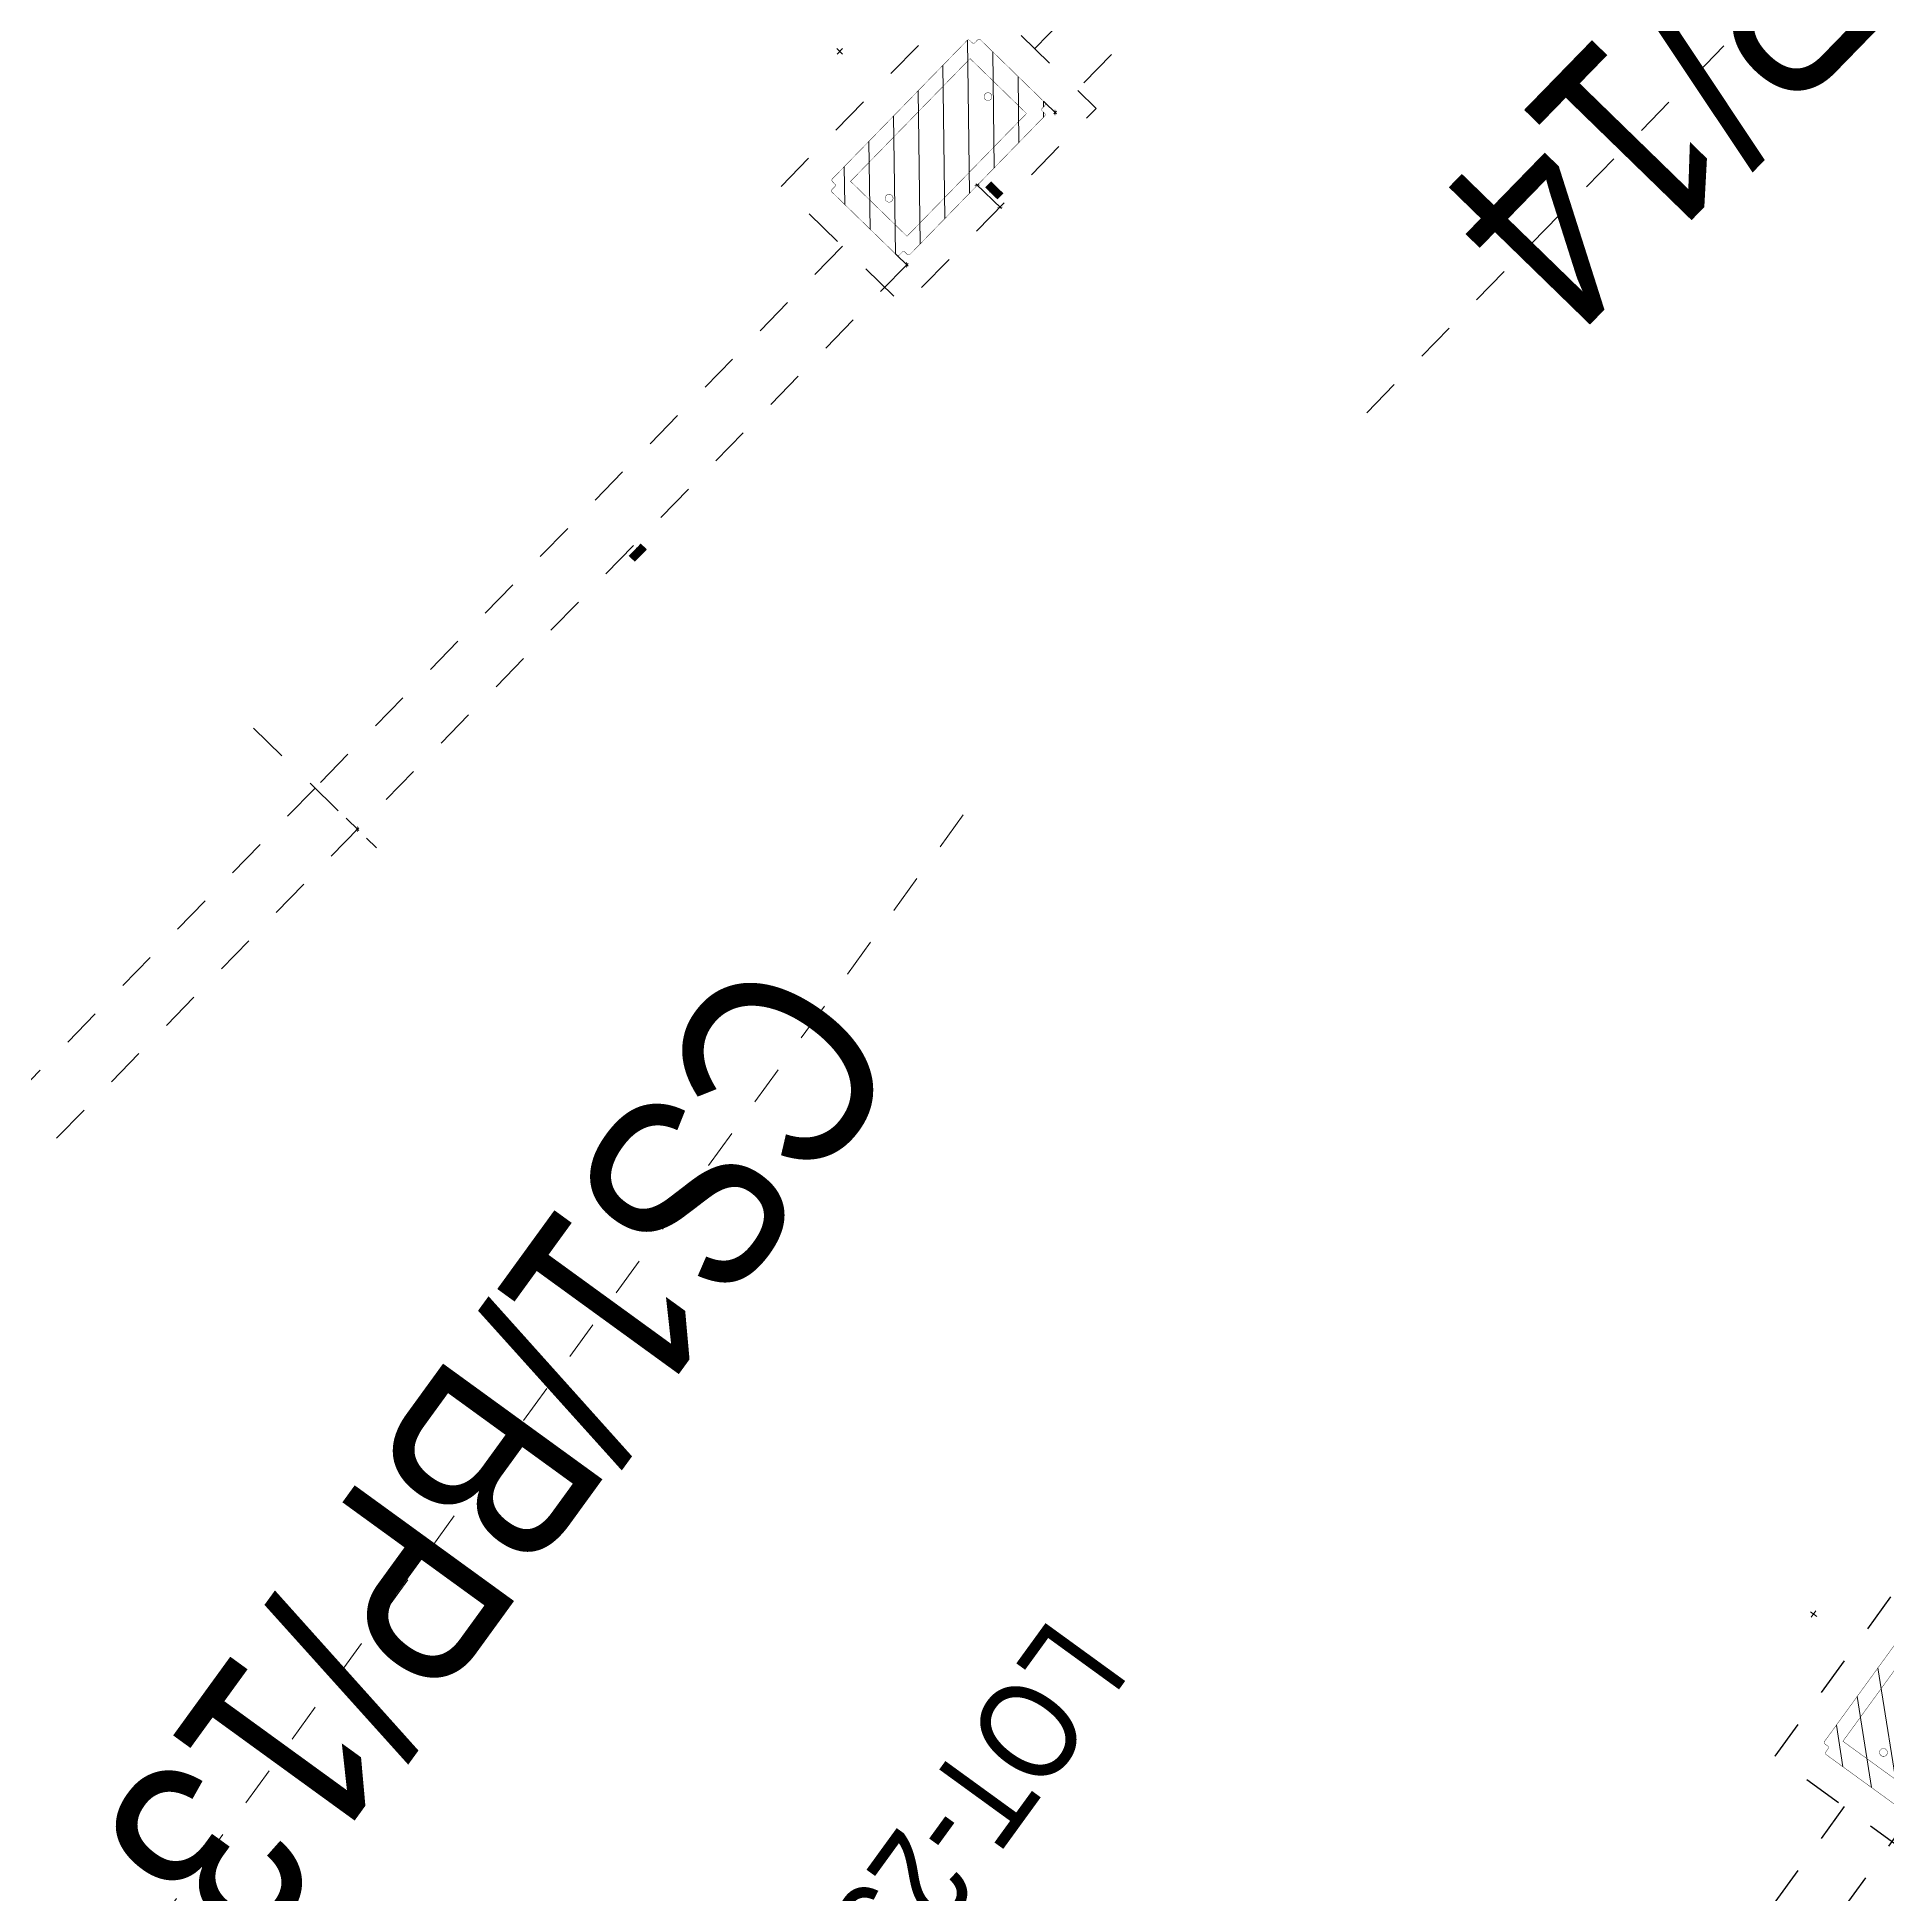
# Model space of a CAD drawing. Extents: x 218857 to 219044, y 632203 to 632441.
# Drawn here: x 218911.315 to 218916.014, y 632271.189 to 632275.906 of the extents above; entities that cross this region are included whole.
import ezdxf
from ezdxf.enums import TextEntityAlignment as Align

# ---------------------------------------------------------------- set-up
doc = ezdxf.new("R2010")
doc.units = 0
doc.header["$MEASUREMENT"] = 0
doc.linetypes.add('ACAD_ISO03W100', pattern=[30, 12, -18])
doc.linetypes.add('TRAZOS', pattern=[19.049999999999997, 12.7, -6.35])
doc.layers.get('0').update_dxf_attribs({"color": 4})
doc.layers.get('Defpoints').update_dxf_attribs({"color": 3, "lineweight": 30})
doc.layers.add('PC_T7200_002_SG-GRAL-HIDDEN DATA', color=150, linetype='TRAZOS', true_color=0x007fff, plot=False)
doc.layers.add('PC_T7200_536_SG-LOT 25-BEACON BTZP-5252 PASIVAS', color=7, linetype='Continuous', true_color=0x0000fa)
doc.styles.add('ARIAL NARROW', font='ARIALN.TTF')
doc.styles.get("Standard").update_dxf_attribs({"font": 'arial.ttf'})
doc.dimstyles.new('1-10', dxfattribs={"dimscale": 10, "dimtxt": 0.0018, "dimasz": 0.001, "dimexe": 0.0005, "dimexo": 0.0005, "dimgap": 0.0008, "dimtad": 1, "dimzin": 1, "dimtxsty": 'ARIAL NARROW', "dimblk": 'ARCHTICK', "dimcen": 0.0015, "dimdle": 0.0005, "dimclrd": 256, "dimclre": 256, "dimclrt": 256, "dimazin": 0, "dimtfac": 1, "dimtmove": 0, "dimatfit": 3, "dimfxl": 0.004, "dimfxlon": 1, "dimtfill": 2, "dimtfillclr": 255, "dimlwd": -1, "dimlwe": -1, "dimarcsym": 0})

# ---------------------------------------------------------------- blocks, each defined once
blk = doc.blocks.new('_ArchTick')
at = {"color": 0, "linetype": 'ByBlock', "const_width": 0.15}
blk.add_lwpolyline([(-0.5, -0.5), (0.5, 0.5)], dxfattribs=at)
blk = doc.blocks.new('*D24')
at = {"layer": 'Defpoints', "color": 0, "linetype": 'TRAZOS', "ltscale": 0.005, "transparency": 16777216}
for p in [(-0.269999999999925, 0.15), (-2.269999999999982, 0), (-0.269999999999925, 0)]:
    blk.add_point(p, dxfattribs=at)
at = {"layer": 'PC_T7200_002_SG-GRAL-HIDDEN DATA', "ltscale": 0.005, "transparency": 16777216}
for p, q in [((-2.274999999999982, 0.15), (-0.264999999999925, 0.15)), ((-2.269999999999982, 0.11), (-2.269999999999982, 0.155)), ((-0.269999999999925, 0.11), (-0.269999999999925, 0.155))]:
    blk.add_line(p, q, dxfattribs=at)
at = {"layer": 'PC_T7200_002_SG-GRAL-HIDDEN DATA', "linetype": 'TRAZOS', "ltscale": 0.005, "transparency": 16777216, "xscale": 0.01, "yscale": 0.01, "zscale": 0.01, "rotation": 180}
blk.add_blockref('_ArchTick', (-2.269999999999982, 0.15), dxfattribs=at)
at = {"layer": 'PC_T7200_002_SG-GRAL-HIDDEN DATA', "linetype": 'TRAZOS', "ltscale": 0.005, "transparency": 16777216, "xscale": 0.01, "yscale": 0.01, "zscale": 0.01}
blk.add_blockref('_ArchTick', (-0.269999999999925, 0.15), dxfattribs=at)
at = {"layer": 'PC_T7200_002_SG-GRAL-HIDDEN DATA', "linetype": 'TRAZOS', "ltscale": 0.005, "transparency": 16777216, "insert": (-1.269999999999953, 0.1688171896316507), "char_height": 0.018, "attachment_point": 5, "style": 'ARIAL NARROW', "bg_fill": 1, "box_fill_scale": 1.1, "bg_fill_color": 255, "bg_fill_transparency": 0}
blk.add_mtext('2,00', dxfattribs=at)
blk = doc.blocks.new('*D25')
at = {"layer": 'Defpoints', "color": 0, "linetype": 'TRAZOS', "ltscale": 0.005, "transparency": 16777216}
for p in [(2.269999999999982, 0.15), (0.2700000000000387, 0), (2.269999999999982, 0)]:
    blk.add_point(p, dxfattribs=at)
at = {"layer": 'PC_T7200_002_SG-GRAL-HIDDEN DATA', "ltscale": 0.005, "transparency": 16777216}
for p, q in [((0.2650000000000386, 0.15), (2.274999999999982, 0.15)), ((0.2700000000000387, 0.11), (0.2700000000000387, 0.155)), ((2.269999999999982, 0.11), (2.269999999999982, 0.155))]:
    blk.add_line(p, q, dxfattribs=at)
at = {"layer": 'PC_T7200_002_SG-GRAL-HIDDEN DATA', "linetype": 'TRAZOS', "ltscale": 0.005, "transparency": 16777216, "xscale": 0.01, "yscale": 0.01, "zscale": 0.01, "rotation": 180}
blk.add_blockref('_ArchTick', (0.2700000000000387, 0.15), dxfattribs=at)
at = {"layer": 'PC_T7200_002_SG-GRAL-HIDDEN DATA', "linetype": 'TRAZOS', "ltscale": 0.005, "transparency": 16777216, "xscale": 0.01, "yscale": 0.01, "zscale": 0.01}
blk.add_blockref('_ArchTick', (2.269999999999982, 0.15), dxfattribs=at)
at = {"layer": 'PC_T7200_002_SG-GRAL-HIDDEN DATA', "linetype": 'TRAZOS', "ltscale": 0.005, "transparency": 16777216, "insert": (1.27000000000001, 0.1688171896316507), "char_height": 0.018, "attachment_point": 5, "style": 'ARIAL NARROW', "bg_fill": 1, "box_fill_scale": 1.1, "bg_fill_color": 255, "bg_fill_transparency": 0}
blk.add_mtext('2,00', dxfattribs=at)
blk = doc.blocks.new('*D23')
at = {"layer": 'Defpoints', "color": 0, "linetype": 'TRAZOS', "ltscale": 0.005, "transparency": 16777216}
for p in [(6.269999999999982, 0.15), (2.269999999999982, 0), (6.269999999999982, 0)]:
    blk.add_point(p, dxfattribs=at)
at = {"layer": 'PC_T7200_002_SG-GRAL-HIDDEN DATA', "ltscale": 0.005, "transparency": 16777216}
for p, q in [((2.264999999999982, 0.15), (6.274999999999982, 0.15)), ((2.269999999999982, 0.11), (2.269999999999982, 0.155)), ((6.269999999999982, 0.11), (6.269999999999982, 0.155))]:
    blk.add_line(p, q, dxfattribs=at)
at = {"layer": 'PC_T7200_002_SG-GRAL-HIDDEN DATA', "linetype": 'TRAZOS', "ltscale": 0.005, "transparency": 16777216, "xscale": 0.01, "yscale": 0.01, "zscale": 0.01, "rotation": 180}
blk.add_blockref('_ArchTick', (2.269999999999982, 0.15), dxfattribs=at)
at = {"layer": 'PC_T7200_002_SG-GRAL-HIDDEN DATA', "linetype": 'TRAZOS', "ltscale": 0.005, "transparency": 16777216, "xscale": 0.01, "yscale": 0.01, "zscale": 0.01}
blk.add_blockref('_ArchTick', (6.269999999999982, 0.15), dxfattribs=at)
at = {"layer": 'PC_T7200_002_SG-GRAL-HIDDEN DATA', "linetype": 'TRAZOS', "ltscale": 0.005, "transparency": 16777216, "insert": (4.269999999999982, 0.1688171896316507), "char_height": 0.018, "attachment_point": 5, "style": 'ARIAL NARROW', "bg_fill": 1, "box_fill_scale": 1.1, "bg_fill_color": 255, "bg_fill_transparency": 0}
blk.add_mtext('4,00', dxfattribs=at)
blk = doc.blocks.new('*D26')
at = {"layer": 'Defpoints', "color": 0, "linetype": 'TRAZOS', "ltscale": 0.005, "transparency": 16777216}
for p in [(2.842170943040402e-14, 0.2175000000000012), (2.842170943040405e-14, 0.2175000000000012), (5.684341886080804e-14, 0.1375000000000029)]:
    blk.add_point(p, dxfattribs=at)
at = {"layer": 'PC_T7200_002_SG-GRAL-HIDDEN DATA', "ltscale": 0.005, "transparency": 16777216}
for p, q in [((2.842198698616017e-14, 0.2175000000000012), (-0.004999999999971579, 0.2175000000000012)), ((2.844058322182267e-14, 0.1325000000000029), (2.842059920737942e-14, 0.2225000000000013)), ((2.843888319281618e-14, 0.1375000000000029), (-0.004999999999971562, 0.1375000000000029))]:
    blk.add_line(p, q, dxfattribs=at)
at = {"layer": 'PC_T7200_002_SG-GRAL-HIDDEN DATA', "linetype": 'TRAZOS', "ltscale": 0.005, "transparency": 16777216, "xscale": 0.01, "yscale": 0.01, "zscale": 0.01}
for p, rotation in [((2.842170943040405e-14, 0.2175000000000012), 90), ((2.843947299879804e-14, 0.1375000000000029), 270)]:
    blk.add_blockref('_ArchTick', p, dxfattribs=dict(at, rotation=rotation))
at = {"layer": 'PC_T7200_002_SG-GRAL-HIDDEN DATA', "linetype": 'TRAZOS', "ltscale": 0.005, "transparency": 16777216, "insert": (-0.01881718963162227, 0.177500000000002), "char_height": 0.018, "attachment_point": 5, "rotation": 90, "style": 'ARIAL NARROW', "bg_fill": 1, "box_fill_scale": 1.1, "bg_fill_color": 255, "bg_fill_transparency": 0}
blk.add_mtext('0,08', dxfattribs=at)
blk = doc.blocks.new('PC_T7200_(CAFS)_BP')
at = {"lineweight": 0}
h = blk.add_hatch(dxfattribs=at)
h.set_pattern_fill('ANSI31', color=0, scale=0.02)
h.set_pattern_definition([(45, (0, 0), (-0.04490128060534577, 0.04490128060534577), [])])
edge = h.paths.add_edge_path()
edge.add_arc((-0.2649999999999295, -0.1142502806666386), 0.004999999999995453, 180, 270)
edge.add_line((-0.2649999999999295, -0.119250280666634), (-0.2549999999999386, -0.119250280666634))
edge.add_arc((-0.2549999999999386, -0.1242502806666295), 0.004999999999995453, 0, 90, ccw=False)
edge.add_line((-0.2499999999999432, -0.1242502806666295), (-0.2499999999999432, -0.1324999999999932))
edge.add_arc((-0.2449999999999406, -0.1325000000000003), 0.00500000000000253, 179.9999999999183, 269.9999999999189)
edge.add_line((-0.2449999999999477, -0.1375000000000028), (0.2450000000000614, -0.1375000000000028))
edge.add_arc((0.2450000000000543, -0.1325000000000003), 0.00500000000000253, 270.0000000000811, 360.0000000000817)
edge.add_line((0.2500000000000568, -0.1324999999999932), (0.2500000000000568, -0.1242502806666295))
edge.add_arc((0.2550000000000523, -0.1242502806666295), 0.004999999999995453, 90, 180, ccw=False)
edge.add_line((0.2550000000000523, -0.119250280666634), (0.2650000000000432, -0.119250280666634))
edge.add_arc((0.2650000000000432, -0.1142502806666386), 0.004999999999995453, 270, 360)
edge.add_line((0.2700000000000387, -0.1142502806666386), (0.2700000000000387, 0.1142502806666386))
edge.add_arc((0.2650000000000432, 0.1142502806666386), 0.004999999999995453, 0, 90)
edge.add_line((0.2650000000000432, 0.119250280666634), (0.2550000000000523, 0.119250280666634))
edge.add_arc((0.2550000000000594, 0.1242502806666366), 0.005000000000002558, 179.9999999999186, 269.9999999999186, ccw=False)
edge.add_line((0.2500000000000568, 0.1242502806666437), (0.2500000000000568, 0.1325000000000074))
edge.add_arc((0.2450000000000614, 0.1325000000000074), 0.004999999999995425, 359.9999999999997, 450.0000000000003)
edge.add_line((0.2450000000000614, 0.1375000000000028), (-0.2449999999999477, 0.1375000000000028))
edge.add_arc((-0.2449999999999477, 0.1325000000000074), 0.004999999999995425, 89.99999999999967, 180.0000000000003)
edge.add_line((-0.2499999999999432, 0.1325000000000074), (-0.2499999999999432, 0.1242502806666437))
edge.add_arc((-0.2549999999999457, 0.1242502806666366), 0.005000000000002558, -89.99999999991849, 8.139977580867708e-11, ccw=False)
edge.add_line((-0.2549999999999386, 0.119250280666634), (-0.2649999999999295, 0.119250280666634))
edge.add_arc((-0.2649999999999295, 0.1142502806666386), 0.004999999999995453, 90, 180)
edge.add_line((-0.269999999999925, 0.1142502806666386), (-0.269999999999925, -0.1142502806666386))
at = {"color": 0, "const_width": 0.001, "flags": 128}
for points in [[(-0.269999999999925, -0.1142502806666386, 0.4142135623730955), (-0.2649999999999295, -0.119250280666634), (-0.2549999999999386, -0.119250280666634, -0.4142135623730955), (-0.2499999999999432, -0.1242502806666295), (-0.2499999999999432, -0.1324999999999932, 0.4142135623730972), (-0.2449999999999477, -0.1375000000000028), (0.2450000000000614, -0.1375000000000028, 0.4142135623730972), (0.2500000000000568, -0.1324999999999932), (0.2500000000000568, -0.1242502806666295, -0.4142135623730955), (0.2550000000000523, -0.119250280666634), (0.2650000000000432, -0.119250280666634, 0.4142135623730955), (0.2700000000000387, -0.1142502806666386), (0.2700000000000387, 0.1142502806666386, 0.4142135623730955), (0.2650000000000432, 0.119250280666634), (0.2550000000000523, 0.119250280666634, -0.4142135623730955), (0.2500000000000568, 0.1242502806666437), (0.2500000000000568, 0.1325000000000074, 0.4142135623730972), (0.2450000000000614, 0.1375000000000028), (-0.2449999999999477, 0.1375000000000028, 0.4142135623730972), (-0.2499999999999432, 0.1325000000000074), (-0.2499999999999432, 0.1242502806666437, -0.4142135623730955), (-0.2549999999999386, 0.119250280666634), (-0.2649999999999295, 0.119250280666634, 0.4142135623730955), (-0.269999999999925, 0.1142502806666386)], [(-0.1899999999999409, 0, 1), (-0.1699999999999591, 0, 1)], [(0.1700000000000728, 0, 1), (0.1900000000000546, 0, 1)]]:
    blk.add_lwpolyline(points, format="xyb", close=True, dxfattribs=at)
blk.add_lwpolyline([(-0.2175499999999602, 0.1000000000000085), (0.2175500000000739, 0.1000000000000085), (0.2175500000000739, -0.09999999999999432), (-0.2175499999999602, -0.09999999999999432)], close=True, dxfattribs=at)
at = {"layer": 'PC_T7200_002_SG-GRAL-HIDDEN DATA', "linetype": 'TRAZOS', "ltscale": 0.005, "flags": 128}
blk.add_lwpolyline([(-0.3499999999999659, -0.2175000000000011), (0.3500000000000227, -0.2175000000000011), (0.3500000000000227, 0.2175000000000011), (-0.3499999999999659, 0.2175000000000011)], close=True, dxfattribs=at)
at = {"layer": 'PC_T7200_002_SG-GRAL-HIDDEN DATA', "linetype": 'TRAZOS', "ltscale": 0.005}
for points in [[(2.269999999999982, -0.2175000000000011), (2.269999999999982, 0.2175000000000011)], [(-0.3499999999999659, 0), (-2.269999999999982, 0), (-6.269999999999982, 0)], [(0.3499999999999659, 0), (2.269999999999982, 0), (6.269999999999982, 0)]]:
    blk.add_lwpolyline(points, dxfattribs=at)
dim = blk.add_linear_dim(base=(2.842170943040405e-14, 0.2175000000000012), p1=(5.684341886080801e-14, 0.1375000000000028), p2=(2.842170943040401e-14, 0.2175000000000011), angle=90, dimstyle='1-10', dxfattribs=at)
dim.commit()
dim.dimension.update_dxf_attribs({"geometry": '*D26', "text_midpoint": (-0.01881718963162227, 0.177500000000002)})
for base, p1, p2, picture, middle in [((-0.269999999999925, 0.15), (-2.269999999999982, 0), (-0.269999999999925, 0), '*D24', (-1.269999999999953, 0.1688171896316507)), ((2.269999999999982, 0.15), (0.2700000000000387, 0), (2.269999999999982, 0), '*D25', (1.27000000000001, 0.1688171896316507)), ((6.269999999999982, 0.15), (2.269999999999982, 0), (6.269999999999982, 0), '*D23', (4.269999999999982, 0.1688171896316507))]:
    dim = blk.add_linear_dim(base=base, p1=p1, p2=p2, dimstyle='1-10', dxfattribs=at)
    dim.commit()
    dim.dimension.update_dxf_attribs({"geometry": picture, "text_midpoint": middle})
blk = doc.blocks.new('*U165')
at = {"layer": 'PC_T7200_002_SG-GRAL-HIDDEN DATA', "linetype": 'TRAZOS', "lineweight": 13, "ltscale": 0.005}
blk.add_line((-0.373826833686433, -3.289657019571514), (3.626173166313567, -3.289657019571514), dxfattribs=at)
at = {"layer": 'PC_T7200_002_SG-GRAL-HIDDEN DATA', "linetype": 'ACAD_ISO03W100', "lineweight": 13, "ltscale": 0.005}
for points in [[(-0.009999999999999787, -0.3500000000000227), (0.009999999999999787, -0.3500000000000227)], [(0, -0.3400000000000318), (0, -0.3600000000000136)]]:
    blk.add_lwpolyline(points, dxfattribs=at)
at = {"color": 0, "lineweight": 13}
blk.add_blockref('PC_T7200_(CAFS)_BP', (0, 0), dxfattribs=at)
at = {"lineweight": 13, "style": 'ARIAL NARROW'}
for tag, flags, p in [('AT023', 9, (1.62621679954464, -0.1896570195715155)), ('AT008', 9, (1.62621679954464, -0.5896570195715154)), ('AT004', 9, (1.62621679954464, -0.9896570195715158)), ('AT000', 8, (1.62621679954464, -1.389657019571515)), ('AT003', 8, (1.62621679954464, -1.789657019571515)), ('GIS01', 9, (1.626173166313567, -3.989657019571514)), ('GIS02', 9, (1.626173166313567, -4.389657019571514)), ('GIS03', 9, (1.626173166313567, -4.789657019571514)), ('GIS04', 9, (1.626173166313567, -5.189657019571514)), ('GIS05', 9, (1.626173166313567, -5.589657019571514)), ('GIS06', 9, (1.626173166313567, -5.989657019571514)), ('GIS07', 9, (1.626173166313567, -6.389657019571514)), ('GIS08', 9, (1.626173166313567, -6.789657019571514)), ('GIS09', 9, (1.626173166313567, -7.189657019571515)), ('GIS10', 9, (1.626173166313567, -7.589657019571515))]:
    blk.add_attdef(tag, text='', height=0.25, dxfattribs=dict(at, flags=flags)).set_placement(p, align=Align.MIDDLE_CENTER)
at = {"lineweight": 13, "flags": 104}
for tag, p in [('X=INSERTIONPOINT', (1.62621679954464, -2.189657019571515)), ('Y=INSERTIONPOINT', (1.626173166313567, -2.589657019571515))]:
    blk.add_attdef(tag, text='', height=0.25, dxfattribs=at).set_placement(p, align=Align.MIDDLE_CENTER)
at = {"lineweight": 13, "style": 'ARIAL NARROW', "flags": 8}
blk.add_attdef('AT001', text='', height=0.4999999999999981, rotation=359.9999999949974, dxfattribs=at).set_placement((1.626173165615075, -3.289657019804345), align=Align.MIDDLE_CENTER)
at = {"lineweight": 13, "style": 'ARIAL NARROW', "flags": 9}
for tag, p in [('AT006', (4.626173166313567, -3.289657019571514)), ('AT005', (7.626173166313567, -3.289657019571514))]:
    blk.add_attdef(tag, text='', height=0.25, dxfattribs=at).set_placement(p, align=Align.MIDDLE_LEFT)
blk.add_attdef('AT007', text='', height=0.25, rotation=314.9999999999999, dxfattribs=at).set_placement((10.41456151396189, -3.289657019571514), align=Align.MIDDLE_LEFT)
blk = doc.blocks.new('*U168')
at = {"layer": 'PC_T7200_002_SG-GRAL-HIDDEN DATA', "linetype": 'TRAZOS', "lineweight": 13, "ltscale": 0.005}
blk.add_line((-4.175461912777424, 1.249033269078368), (-0.1754619127774237, 1.249033269078368), dxfattribs=at)
at = {"layer": 'PC_T7200_002_SG-GRAL-HIDDEN DATA', "linetype": 'ACAD_ISO03W100', "lineweight": 13, "ltscale": 0.005}
for points in [[(-0.009999999999999787, -0.3500000000000227), (0.009999999999999787, -0.3500000000000227)], [(0, -0.3400000000000318), (0, -0.3600000000000136)]]:
    blk.add_lwpolyline(points, dxfattribs=at)
at = {"color": 0, "lineweight": 13}
blk.add_blockref('PC_T7200_(CAFS)_BP', (0, 0), dxfattribs=at)
at = {"lineweight": 13, "style": 'ARIAL NARROW'}
for tag, flags, p in [('AT023', 9, (-2.175418279546351, 4.349033269078367)), ('AT008', 9, (-2.175418279546351, 3.949033269078367)), ('AT004', 9, (-2.175418279546351, 3.549033269078367)), ('AT000', 8, (-2.175418279546351, 3.149033269078367)), ('AT003', 8, (-2.175418279546351, 2.749033269078367)), ('GIS01', 9, (-2.175461912777424, 0.5490332690783684)), ('GIS02', 9, (-2.175461912777424, 0.1490332690783684)), ('GIS03', 9, (-2.175461912777424, -0.2509667309216315)), ('GIS04', 9, (-2.175461912777424, -0.6509667309216314)), ('GIS05', 9, (-2.175461912777424, -1.050966730921632)), ('GIS06', 9, (-2.175461912777424, -1.450966730921631)), ('GIS07', 9, (-2.175461912777424, -1.850966730921632)), ('GIS08', 9, (-2.175461912777424, -2.250966730921631)), ('GIS09', 9, (-2.175461912777424, -2.650966730921632)), ('GIS10', 9, (-2.175461912777424, -3.050966730921632))]:
    blk.add_attdef(tag, text='', height=0.25, dxfattribs=dict(at, flags=flags)).set_placement(p, align=Align.MIDDLE_CENTER)
at = {"lineweight": 13, "flags": 104}
for tag, p in [('X=INSERTIONPOINT', (-2.175418279546351, 2.349033269078368)), ('Y=INSERTIONPOINT', (-2.175461912777424, 1.949033269078368))]:
    blk.add_attdef(tag, text='', height=0.25, dxfattribs=at).set_placement(p, align=Align.MIDDLE_CENTER)
at = {"lineweight": 13, "style": 'ARIAL NARROW', "flags": 8}
blk.add_attdef('AT001', text='', height=0.499999999999998, rotation=359.9999999966649, dxfattribs=at).set_placement((-2.175461913708746, 1.24903326878733), align=Align.MIDDLE_CENTER)
at = {"lineweight": 13, "style": 'ARIAL NARROW', "flags": 9}
for tag, p in [('AT006', (0.8245380872225763, 1.249033269078368)), ('AT005', (3.824538087222576, 1.249033269078368))]:
    blk.add_attdef(tag, text='', height=0.25, dxfattribs=at).set_placement(p, align=Align.MIDDLE_LEFT)
blk.add_attdef('AT007', text='', height=0.25, rotation=314.9999999999999, dxfattribs=at).set_placement((6.612926434870895, 1.249033269078368), align=Align.MIDDLE_LEFT)
blk = doc.blocks.new('*U169')
at = {"color": 0, "lineweight": 13}
blk.add_blockref('PC_T7200_(CAFS)_BP', (0, 0), dxfattribs=at)
at = {"lineweight": 13, "style": 'ARIAL NARROW'}
for tag, flags, p in [('AT023', 9, (-0.0702681037854127, -0.4623758673809641)), ('AT008', 9, (-0.0702681037854127, -0.8623758673809641)), ('AT004', 9, (-0.0702681037854127, -1.262375867380964)), ('AT000', 8, (-0.0702681037854127, -1.662375867380964)), ('AT003', 8, (-0.0702681037854127, -2.062375867380964)), ('GIS01', 9, (-0.07031173701648541, -4.262375867380963)), ('GIS02', 9, (-0.07031173701648541, -4.662375867380963)), ('GIS03', 9, (-0.07031173701648541, -5.062375867380963)), ('GIS04', 9, (-0.07031173701648541, -5.462375867380962)), ('GIS05', 9, (-0.07031173701648541, -5.862375867380963)), ('GIS06', 9, (-0.07031173701648541, -6.262375867380962)), ('GIS07', 9, (-0.07031173701648541, -6.662375867380963)), ('GIS08', 9, (-0.07031173701648541, -7.062375867380963)), ('GIS09', 9, (-0.07031173701648541, -7.462375867380963)), ('GIS10', 9, (-0.07031173701648541, -7.862375867380964))]:
    blk.add_attdef(tag, text='', height=0.25, dxfattribs=dict(at, flags=flags)).set_placement(p, align=Align.MIDDLE_CENTER)
at = {"lineweight": 13, "flags": 104}
for tag, p in [('X=INSERTIONPOINT', (-0.0702681037854127, -2.462375867380963)), ('Y=INSERTIONPOINT', (-0.07031173701648541, -2.862375867380963))]:
    blk.add_attdef(tag, text='', height=0.25, dxfattribs=at).set_placement(p, align=Align.MIDDLE_CENTER)
at = {"lineweight": 13, "style": 'ARIAL NARROW', "flags": 8}
blk.add_attdef('AT001', text='', height=0.499999999999998, rotation=359.9999999966649, dxfattribs=at).set_placement((-0.07031173794780798, -3.562375867672001), align=Align.MIDDLE_CENTER)
at = {"lineweight": 13, "style": 'ARIAL NARROW', "flags": 9}
for tag, p in [('AT006', (2.929688262983515, -3.562375867380963)), ('AT005', (5.929688262983515, -3.562375867380963))]:
    blk.add_attdef(tag, text='', height=0.25, dxfattribs=at).set_placement(p, align=Align.MIDDLE_LEFT)
blk.add_attdef('AT007', text='', height=0.25, rotation=314.9999999999999, dxfattribs=at).set_placement((8.718076610631833, -3.562375867380963), align=Align.MIDDLE_LEFT)

msp = doc.modelspace()

# ---------------------------------------------------------------- block references
at = {"layer": 'PC_T7200_536_SG-LOT 25-BEACON BTZP-5252 PASIVAS', "rotation": 235.1517703024154}
msp.add_blockref('*U169', (218911.514, 632277.22, 788.954), dxfattribs=at)
at = {"layer": 'PC_T7200_536_SG-LOT 25-BEACON BTZP-5252 PASIVAS'}
ref = msp.add_blockref('*U168', (218913.604, 632275.626, 788.951), dxfattribs=dict(at, rotation=225.7764468629489))
ref.add_attrib('AT001', 'CS1/BP/14', dxfattribs={"layer": '0', "height": 0.4999999999999981, "rotation": 225.7764468579463, "style": 'ARIAL NARROW'}).set_placement((218916.0163842885, 632276.313837691, 788.951), align=Align.MIDDLE_CENTER)
ref = msp.add_blockref('*U165', (218916.109, 632271.696, 788.964), dxfattribs=dict(at, rotation=234.0211938608297))
ref.add_attrib('AT001', 'CS1/BP/13', dxfattribs={"layer": '0', "height": 0.4999999999999981, "rotation": 234.0211938541596, "style": 'ARIAL NARROW'}).set_placement((218912.4915426046, 632272.3126720897, 788.964), align=Align.MIDDLE_CENTER)
ref.add_attrib('AT003', 'LOT-25', dxfattribs={"layer": '0', "height": 0.25, "rotation": 234.0211938608297, "style": 'ARIAL NARROW'}).set_placement((218913.705368514, 632271.4314078476, 788.964), align=Align.MIDDLE_CENTER)

doc.saveas('drawing.dxf')
